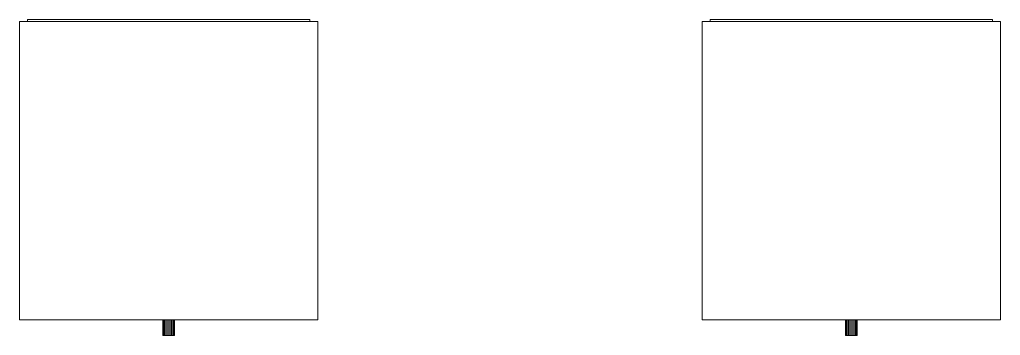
# Model space of a CAD drawing. Header units: inches. Extents: x -3354 to -3, y -8 to 1149.
# Drawn here: x -595.3 to -532.7, y 44.9 to 65 of the extents above; entities that cross this region are included whole.
import ezdxf

# ---------------------------------------------------------------- set-up
doc = ezdxf.new("R2010")
doc.units = ezdxf.units.IN
doc.header["$MEASUREMENT"] = 0
doc.layers.add('M-EQPM', color=50, linetype='Continuous', lineweight=13)

# ---------------------------------------------------------------- blocks, each defined once
blk = doc.blocks.new('TSM_80in_cabinet_ECM_motor - TSM09_208V_1PH-ECM-Style 4-947452-01 - Lower Parking Level')
at = {"layer": 'M-EQPM', "color": 181, "transparency": 33554496}
mesh = blk.add_polyface(dxfattribs=at)
corners = [(-0.375, 10.5, 3.125), (-0.362, 10.5, 3.222), (-0.325, 10.5, 3.312), (-0.265, 10.5, 3.39), (-0.188, 10.5, 3.45), (-0.097, 10.5, 3.487), (0, 10.5, 3.5), (0.097, 10.5, 3.487), (0.188, 10.5, 3.45), (0.265, 10.5, 3.39), (0.325, 10.5, 3.312), (0.362, 10.5, 3.222), (0.375, 10.5, 3.125), (0.362, 10.5, 3.028), (0.325, 10.5, 2.938), (0.265, 10.5, 2.86), (0.188, 10.5, 2.8), (0.097, 10.5, 2.763), (0, 10.5, 2.75), (-0.097, 10.5, 2.763), (-0.188, 10.5, 2.8), (-0.265, 10.5, 2.86), (-0.325, 10.5, 2.938), (-0.362, 10.5, 3.028)]
mesh.append_faces([[corners[k] for k in face] for face in [(11, 8, 9, 10), (17, 15, 16)]], dxfattribs={"vtx0": -1, "color": 181})
mesh.append_faces([[corners[k] for k in face] for face in [(13, 8, 11, 12)]], dxfattribs={"vtx0": -1, "vtx1": -1, "color": 181})
mesh.append_faces([[corners[k] for k in face] for face in [(13, 17, 20, 8)]], dxfattribs={"vtx0": -1, "vtx1": -1, "vtx2": -1, "vtx3": -1, "color": 181})
mesh.append_faces([[corners[k] for k in face] for face in [(4, 7, 8, 20)]], dxfattribs={"vtx0": -1, "vtx2": -1, "vtx3": -1, "color": 181})
mesh.append_faces([[corners[k] for k in face] for face in [(4, 22, 23, 0)]], dxfattribs={"vtx0": -1, "vtx3": -1, "color": 181})
mesh.append_faces([[corners[k] for k in face] for face in [(3, 4, 0), (21, 22, 4, 20)]], dxfattribs={"vtx1": -1, "vtx2": -1, "color": 181})
mesh.append_faces([[corners[k] for k in face] for face in [(13, 14, 15, 17)]], dxfattribs={"vtx2": -1, "vtx3": -1, "color": 181})
mesh.append_faces([[corners[k] for k in face] for face in [(4, 5, 6, 7), (0, 1, 2, 3), (17, 18, 19, 20)]], dxfattribs={"vtx3": -1, "color": 181})
mesh = blk.add_polyface(dxfattribs=at)
corners = [(0.375, 10.5, 3.125), (0.362, 10.5, 3.222), (0.325, 10.5, 3.312), (0.265, 10.5, 3.39), (0.188, 10.5, 3.45), (0.097, 10.5, 3.487), (0, 10.5, 3.5), (-0.097, 10.5, 3.487), (-0.188, 10.5, 3.45), (-0.265, 10.5, 3.39), (-0.325, 10.5, 3.312), (-0.362, 10.5, 3.222), (-0.375, 10.5, 3.125), (-0.375, 9.5, 3.125), (-0.362, 9.5, 3.222), (-0.325, 9.5, 3.312), (-0.265, 9.5, 3.39), (-0.188, 9.5, 3.45), (-0.097, 9.5, 3.487), (0, 9.5, 3.5), (0.097, 9.5, 3.487), (0.188, 9.5, 3.45), (0.265, 9.5, 3.39), (0.325, 9.5, 3.312), (0.362, 9.5, 3.222), (0.375, 9.5, 3.125)]
mesh.append_faces([[corners[k] for k in face] for face in [(13, 14, 11, 12), (0, 1, 24, 25)]], dxfattribs={"vtx1": -1, "color": 181})
mesh.append_faces([[corners[k] for k in face] for face in [(14, 15, 10, 11), (16, 17, 8, 9), (15, 16, 9, 10), (17, 18, 7, 8), (6, 7, 18, 19), (19, 20, 5, 6), (20, 21, 4, 5), (22, 23, 2, 3), (21, 22, 3, 4), (23, 24, 1, 2)]], dxfattribs={"vtx1": -1, "vtx3": -1, "color": 181})
mesh = blk.add_polyface(dxfattribs=at)
corners = [(-0.375, 10.5, 3.125), (-0.362, 10.5, 3.028), (-0.325, 10.5, 2.938), (-0.265, 10.5, 2.86), (-0.188, 10.5, 2.8), (-0.097, 10.5, 2.763), (0, 10.5, 2.75), (0.097, 10.5, 2.763), (0.188, 10.5, 2.8), (0.265, 10.5, 2.86), (0.325, 10.5, 2.938), (0.362, 10.5, 3.028), (0.375, 10.5, 3.125), (0.375, 9.5, 3.125), (0.362, 9.5, 3.028), (0.325, 9.5, 2.938), (0.265, 9.5, 2.86), (0.188, 9.5, 2.8), (0.097, 9.5, 2.763), (0, 9.5, 2.75), (-0.097, 9.5, 2.763), (-0.188, 9.5, 2.8), (-0.265, 9.5, 2.86), (-0.325, 9.5, 2.938), (-0.362, 9.5, 3.028), (-0.375, 9.5, 3.125)]
mesh.append_faces([[corners[k] for k in face] for face in [(13, 14, 11, 12), (0, 1, 24, 25)]], dxfattribs={"vtx1": -1, "color": 181})
mesh.append_faces([[corners[k] for k in face] for face in [(14, 15, 10, 11), (16, 17, 8, 9), (15, 16, 9, 10), (17, 18, 7, 8), (6, 7, 18, 19), (19, 20, 5, 6), (20, 21, 4, 5), (22, 23, 2, 3), (21, 22, 3, 4), (23, 24, 1, 2)]], dxfattribs={"vtx1": -1, "vtx3": -1, "color": 181})
mesh = blk.add_polyface(dxfattribs=at)
corners = [(-9.5, 9.5, 15.813), (-9.5, -9.5, 15.813), (9.5, -9.5, 15.813), (9.5, 9.5, 15.813)]
mesh.append_faces([[corners[k] for k in face] for face in [(0, 1, 2, 3)]], dxfattribs={"color": 181})
at = {"layer": 'M-EQPM', "color": 9}
mesh = blk.add_polyface(dxfattribs=at)
corners = [(9.5, -9.5), (-9.5, -9.5), (-9.5, 9.5), (9.5, 9.5)]
mesh.append_faces([[corners[k] for k in face] for face in [(0, 1, 2, 3)]], dxfattribs={"color": 9})
mesh = blk.add_polyface(dxfattribs=at)
corners = [(-9.5, 9.5), (-9.5, -9.5), (-9.5, -9.5, 15.813), (-9.5, 9.5, 15.813)]
mesh.append_faces([[corners[k] for k in face] for face in [(0, 1, 2, 3)]], dxfattribs={"color": 9})
mesh = blk.add_polyface(dxfattribs=at)
corners = [(9.5, 9.5), (-9.5, 9.5), (-9.5, 9.5, 15.813), (9.5, 9.5, 15.813)]
mesh.append_faces([[corners[k] for k in face] for face in [(0, 1, 2, 3)]], dxfattribs={"color": 9})
at = {"layer": 'M-EQPM', "color": 181, "transparency": 33554496}
mesh = blk.add_polyface(dxfattribs=at)
corners = [(-0.375, 9.5, 3.125), (-0.362, 9.5, 3.028), (-0.325, 9.5, 2.938), (-0.265, 9.5, 2.86), (-0.188, 9.5, 2.8), (-0.097, 9.5, 2.763), (0, 9.5, 2.75), (0.097, 9.5, 2.763), (0.188, 9.5, 2.8), (0.265, 9.5, 2.86), (0.325, 9.5, 2.938), (0.362, 9.5, 3.028), (0.375, 9.5, 3.125), (0.362, 9.5, 3.222), (0.325, 9.5, 3.312), (0.265, 9.5, 3.39), (0.188, 9.5, 3.45), (0.097, 9.5, 3.487), (0, 9.5, 3.5), (-0.097, 9.5, 3.487), (-0.188, 9.5, 3.45), (-0.265, 9.5, 3.39), (-0.325, 9.5, 3.312), (-0.362, 9.5, 3.222)]
mesh.append_faces([[corners[k] for k in face] for face in [(9, 7, 8), (15, 12, 13, 14)]], dxfattribs={"vtx0": -1, "color": 181})
mesh.append_faces([[corners[k] for k in face] for face in [(20, 11, 16, 17)]], dxfattribs={"vtx0": -1, "vtx1": -1, "vtx3": -1, "color": 181})
mesh.append_faces([[corners[k] for k in face] for face in [(12, 15, 16, 11)]], dxfattribs={"vtx0": -1, "vtx2": -1, "color": 181})
mesh.append_faces([[corners[k] for k in face] for face in [(4, 6, 7, 11), (20, 3, 4, 11)]], dxfattribs={"vtx0": -1, "vtx2": -1, "vtx3": -1, "color": 181})
mesh.append_faces([[corners[k] for k in face] for face in [(2, 3, 20, 1)]], dxfattribs={"vtx1": -1, "vtx2": -1, "color": 181})
mesh.append_faces([[corners[k] for k in face] for face in [(0, 1, 20, 21)]], dxfattribs={"vtx1": -1, "vtx3": -1, "color": 181})
mesh.append_faces([[corners[k] for k in face] for face in [(4, 5, 6), (22, 23, 0, 21), (18, 19, 20, 17)]], dxfattribs={"vtx2": -1, "color": 181})
mesh.append_faces([[corners[k] for k in face] for face in [(9, 10, 11, 7)]], dxfattribs={"vtx2": -1, "vtx3": -1, "color": 181})
at = {"layer": 'M-EQPM', "color": 9}
mesh = blk.add_polyface(dxfattribs=at)
corners = [(9.5, -9.5), (9.5, 9.5), (9.5, 9.5, 15.813), (9.5, -9.5, 15.813)]
mesh.append_faces([[corners[k] for k in face] for face in [(0, 1, 2, 3)]], dxfattribs={"color": 9})
mesh = blk.add_polyface(dxfattribs=at)
corners = [(-9.5, -9.5), (9.5, -9.5), (9.5, -9.5, 15.813), (-9.5, -9.5, 15.813)]
mesh.append_faces([[corners[k] for k in face] for face in [(0, 1, 2, 3)]], dxfattribs={"color": 9})
at = {"layer": 'M-EQPM', "color": 181, "transparency": 33554496}
mesh = blk.add_polyface(dxfattribs=at)
corners = [(9, -9.625, 15.813), (9, -9.5, 15.813), (-9, -9.5, 15.813), (-9, -9.625, 15.813)]
mesh.append_faces([[corners[k] for k in face] for face in [(0, 1, 2, 3)]], dxfattribs={"color": 181})
mesh = blk.add_polyface(dxfattribs=at)
corners = [(-9, -9.625, 15.813), (-9, -9.5, 15.813), (-9, -9.5, 6), (-9, -9.625, 6)]
mesh.append_faces([[corners[k] for k in face] for face in [(0, 1, 2, 3)]], dxfattribs={"color": 181})
mesh = blk.add_polyface(dxfattribs=at)
corners = [(-9, -9.625, 6), (-9, -9.5, 6), (9, -9.5, 6), (9, -9.625, 6)]
mesh.append_faces([[corners[k] for k in face] for face in [(0, 1, 2, 3)]], dxfattribs={"color": 181})
mesh = blk.add_polyface(dxfattribs=at)
corners = [(9, -9.5, 6), (-9, -9.5, 6), (-9, -9.5, 15.813), (9, -9.5, 15.813)]
mesh.append_faces([[corners[k] for k in face] for face in [(0, 1, 2, 3)]], dxfattribs={"color": 181})
mesh = blk.add_polyface(dxfattribs=at)
corners = [(-9, -9.625, 6), (9, -9.625, 6), (9, -9.625, 15.813), (-9, -9.625, 15.813)]
mesh.append_faces([[corners[k] for k in face] for face in [(0, 1, 2, 3)]], dxfattribs={"color": 181})
mesh = blk.add_polyface(dxfattribs=at)
corners = [(9, -9.625, 6), (9, -9.5, 6), (9, -9.5, 15.813), (9, -9.625, 15.813)]
mesh.append_faces([[corners[k] for k in face] for face in [(0, 1, 2, 3)]], dxfattribs={"color": 181})
blk = doc.blocks.new('TSM_80in_cabinet_ECM_motor - TSM09_208V_1PH-ECM-Style 5-947453-01 - Lower Parking Level')
at = {"layer": 'M-EQPM', "color": 181, "transparency": 33554496}
mesh = blk.add_polyface(dxfattribs=at)
corners = [(9.5, -9.5, 15.813), (9.5, 9.5, 15.813), (-9.5, 9.5, 15.813), (-9.5, -9.5, 15.813)]
mesh.append_faces([[corners[k] for k in face] for face in [(0, 1, 2, 3)]], dxfattribs={"color": 181})
at = {"layer": 'M-EQPM', "color": 9}
mesh = blk.add_polyface(dxfattribs=at)
corners = [(-9.5, -9.5), (-9.5, 9.5), (9.5, 9.5), (9.5, -9.5)]
mesh.append_faces([[corners[k] for k in face] for face in [(0, 1, 2, 3)]], dxfattribs={"color": 9})
mesh = blk.add_polyface(dxfattribs=at)
corners = [(-9.5, 9.5), (-9.5, -9.5), (-9.5, -9.5, 15.813), (-9.5, 9.5, 15.813)]
mesh.append_faces([[corners[k] for k in face] for face in [(0, 1, 2, 3)]], dxfattribs={"color": 9})
mesh = blk.add_polyface(dxfattribs=at)
corners = [(9.5, 9.5), (-9.5, 9.5), (-9.5, 9.5, 15.813), (9.5, 9.5, 15.813)]
mesh.append_faces([[corners[k] for k in face] for face in [(0, 1, 2, 3)]], dxfattribs={"color": 9})
at = {"layer": 'M-EQPM', "color": 181, "transparency": 33554496}
mesh = blk.add_polyface(dxfattribs=at)
corners = [(-9, 9.625, 15.813), (-9, 9.5, 15.813), (9, 9.5, 15.813), (9, 9.625, 15.813)]
mesh.append_faces([[corners[k] for k in face] for face in [(0, 1, 2, 3)]], dxfattribs={"color": 181})
mesh = blk.add_polyface(dxfattribs=at)
corners = [(9, 9.625, 6), (-9, 9.625, 6), (-9, 9.625, 15.813), (9, 9.625, 15.813)]
mesh.append_faces([[corners[k] for k in face] for face in [(0, 1, 2, 3)]], dxfattribs={"color": 181})
mesh = blk.add_polyface(dxfattribs=at)
corners = [(9, 9.5, 6), (-9, 9.5, 6), (-9, 9.625, 6), (9, 9.625, 6)]
mesh.append_faces([[corners[k] for k in face] for face in [(0, 1, 2, 3)]], dxfattribs={"color": 181})
mesh = blk.add_polyface(dxfattribs=at)
corners = [(-9, 9.5, 6), (-9, 9.5, 15.813), (-9, 9.625, 15.813), (-9, 9.625, 6)]
mesh.append_faces([[corners[k] for k in face] for face in [(0, 1, 2, 3)]], dxfattribs={"color": 181})
mesh = blk.add_polyface(dxfattribs=at)
corners = [(-9, 9.5, 6), (9, 9.5, 6), (9, 9.5, 15.813), (-9, 9.5, 15.813)]
mesh.append_faces([[corners[k] for k in face] for face in [(0, 1, 2, 3)]], dxfattribs={"color": 181})
mesh = blk.add_polyface(dxfattribs=at)
corners = [(9, 9.5, 6), (9, 9.625, 6), (9, 9.625, 15.813), (9, 9.5, 15.813)]
mesh.append_faces([[corners[k] for k in face] for face in [(0, 1, 2, 3)]], dxfattribs={"color": 181})
at = {"layer": 'M-EQPM', "color": 9}
mesh = blk.add_polyface(dxfattribs=at)
corners = [(9.5, -9.5), (9.5, 9.5), (9.5, 9.5, 15.813), (9.5, -9.5, 15.813)]
mesh.append_faces([[corners[k] for k in face] for face in [(0, 1, 2, 3)]], dxfattribs={"color": 9})
mesh = blk.add_polyface(dxfattribs=at)
corners = [(-9.5, -9.5), (9.5, -9.5), (9.5, -9.5, 15.813), (-9.5, -9.5, 15.813)]
mesh.append_faces([[corners[k] for k in face] for face in [(0, 1, 2, 3)]], dxfattribs={"color": 9})
at = {"layer": 'M-EQPM', "color": 181, "transparency": 33554496}
mesh = blk.add_polyface(dxfattribs=at)
corners = [(-0.375, -9.5, 3.125), (-0.362, -9.5, 3.222), (-0.325, -9.5, 3.312), (-0.265, -9.5, 3.39), (-0.188, -9.5, 3.45), (-0.097, -9.5, 3.487), (0, -9.5, 3.5), (0.097, -9.5, 3.487), (0.188, -9.5, 3.45), (0.265, -9.5, 3.39), (0.325, -9.5, 3.312), (0.362, -9.5, 3.222), (0.375, -9.5, 3.125), (0.362, -9.5, 3.028), (0.325, -9.5, 2.938), (0.265, -9.5, 2.86), (0.188, -9.5, 2.8), (0.097, -9.5, 2.763), (0, -9.5, 2.75), (-0.097, -9.5, 2.763), (-0.188, -9.5, 2.8), (-0.265, -9.5, 2.86), (-0.325, -9.5, 2.938), (-0.362, -9.5, 3.028)]
mesh.append_faces([[corners[k] for k in face] for face in [(8, 13, 4, 7)]], dxfattribs={"vtx0": -1, "vtx1": -1, "vtx2": -1, "color": 181})
mesh.append_faces([[corners[k] for k in face] for face in [(4, 23, 0, 3)]], dxfattribs={"vtx0": -1, "vtx2": -1, "color": 181})
mesh.append_faces([[corners[k] for k in face] for face in [(4, 21, 22, 23)]], dxfattribs={"vtx0": -1, "vtx3": -1, "color": 181})
mesh.append_faces([[corners[k] for k in face] for face in [(11, 12, 9, 10)]], dxfattribs={"vtx1": -1, "color": 181})
mesh.append_faces([[corners[k] for k in face] for face in [(17, 18, 20, 13), (20, 21, 4, 13)]], dxfattribs={"vtx1": -1, "vtx2": -1, "vtx3": -1, "color": 181})
mesh.append_faces([[corners[k] for k in face] for face in [(8, 9, 12, 13)]], dxfattribs={"vtx1": -1, "vtx3": -1, "color": 181})
mesh.append_faces([[corners[k] for k in face] for face in [(13, 14, 15), (18, 19, 20)]], dxfattribs={"vtx2": -1, "color": 181})
mesh.append_faces([[corners[k] for k in face] for face in [(15, 16, 17, 13)]], dxfattribs={"vtx2": -1, "vtx3": -1, "color": 181})
mesh.append_faces([[corners[k] for k in face] for face in [(0, 1, 2, 3), (4, 5, 6, 7)]], dxfattribs={"vtx3": -1, "color": 181})
mesh = blk.add_polyface(dxfattribs=at)
corners = [(0.375, -10.5, 3.125), (0.375, -9.5, 3.125), (0.362, -9.5, 3.222), (0.325, -9.5, 3.312), (0.265, -9.5, 3.39), (0.188, -9.5, 3.45), (0.097, -9.5, 3.487), (0, -9.5, 3.5), (-0.097, -9.5, 3.487), (-0.188, -9.5, 3.45), (-0.265, -9.5, 3.39), (-0.325, -9.5, 3.312), (-0.362, -9.5, 3.222), (-0.375, -9.5, 3.125), (-0.375, -10.5, 3.125), (-0.362, -10.5, 3.222), (-0.325, -10.5, 3.312), (-0.265, -10.5, 3.39), (-0.188, -10.5, 3.45), (-0.097, -10.5, 3.487), (0, -10.5, 3.5), (0.097, -10.5, 3.487), (0.188, -10.5, 3.45), (0.265, -10.5, 3.39), (0.325, -10.5, 3.312), (0.362, -10.5, 3.222)]
mesh.append_faces([[corners[k] for k in face] for face in [(15, 12, 13, 14), (2, 25, 0, 1)]], dxfattribs={"vtx0": -1, "color": 181})
mesh.append_faces([[corners[k] for k in face] for face in [(16, 11, 12, 15), (18, 9, 10, 17), (17, 10, 11, 16), (19, 8, 9, 18), (8, 19, 20, 7), (21, 6, 7, 20), (22, 5, 6, 21), (24, 3, 4, 23), (23, 4, 5, 22), (25, 2, 3, 24)]], dxfattribs={"vtx0": -1, "vtx2": -1, "color": 181})
mesh = blk.add_polyface(dxfattribs=at)
corners = [(-0.375, -10.5, 3.125), (-0.375, -9.5, 3.125), (-0.362, -9.5, 3.028), (-0.325, -9.5, 2.938), (-0.265, -9.5, 2.86), (-0.188, -9.5, 2.8), (-0.097, -9.5, 2.763), (0, -9.5, 2.75), (0.097, -9.5, 2.763), (0.188, -9.5, 2.8), (0.265, -9.5, 2.86), (0.325, -9.5, 2.938), (0.362, -9.5, 3.028), (0.375, -9.5, 3.125), (0.375, -10.5, 3.125), (0.362, -10.5, 3.028), (0.325, -10.5, 2.938), (0.265, -10.5, 2.86), (0.188, -10.5, 2.8), (0.097, -10.5, 2.763), (0, -10.5, 2.75), (-0.097, -10.5, 2.763), (-0.188, -10.5, 2.8), (-0.265, -10.5, 2.86), (-0.325, -10.5, 2.938), (-0.362, -10.5, 3.028)]
mesh.append_faces([[corners[k] for k in face] for face in [(15, 12, 13, 14), (2, 25, 0, 1)]], dxfattribs={"vtx0": -1, "color": 181})
mesh.append_faces([[corners[k] for k in face] for face in [(16, 11, 12, 15), (18, 9, 10, 17), (17, 10, 11, 16), (19, 8, 9, 18), (8, 19, 20, 7), (21, 6, 7, 20), (22, 5, 6, 21), (24, 3, 4, 23), (23, 4, 5, 22), (25, 2, 3, 24)]], dxfattribs={"vtx0": -1, "vtx2": -1, "color": 181})
mesh = blk.add_polyface(dxfattribs=at)
corners = [(-0.375, -10.5, 3.125), (-0.362, -10.5, 3.028), (-0.325, -10.5, 2.938), (-0.265, -10.5, 2.86), (-0.188, -10.5, 2.8), (-0.097, -10.5, 2.763), (0, -10.5, 2.75), (0.097, -10.5, 2.763), (0.188, -10.5, 2.8), (0.265, -10.5, 2.86), (0.325, -10.5, 2.938), (0.362, -10.5, 3.028), (0.375, -10.5, 3.125), (0.362, -10.5, 3.222), (0.325, -10.5, 3.312), (0.265, -10.5, 3.39), (0.188, -10.5, 3.45), (0.097, -10.5, 3.487), (0, -10.5, 3.5), (-0.097, -10.5, 3.487), (-0.188, -10.5, 3.45), (-0.265, -10.5, 3.39), (-0.325, -10.5, 3.312), (-0.362, -10.5, 3.222)]
mesh.append_faces([[corners[k] for k in face] for face in [(13, 11, 12)]], dxfattribs={"vtx0": -1, "color": 181})
mesh.append_faces([[corners[k] for k in face] for face in [(11, 16, 4)]], dxfattribs={"vtx0": -1, "vtx1": -1, "vtx2": -1, "color": 181})
mesh.append_faces([[corners[k] for k in face] for face in [(7, 11, 4, 5)]], dxfattribs={"vtx0": -1, "vtx1": -1, "vtx3": -1, "color": 181})
mesh.append_faces([[corners[k] for k in face] for face in [(20, 3, 4)]], dxfattribs={"vtx0": -1, "vtx2": -1, "color": 181})
mesh.append_faces([[corners[k] for k in face] for face in [(13, 15, 16, 11)]], dxfattribs={"vtx0": -1, "vtx2": -1, "vtx3": -1, "color": 181})
mesh.append_faces([[corners[k] for k in face] for face in [(20, 1, 2, 3)]], dxfattribs={"vtx0": -1, "vtx3": -1, "color": 181})
mesh.append_faces([[corners[k] for k in face] for face in [(14, 15, 13), (8, 9, 7), (6, 7, 5)]], dxfattribs={"vtx1": -1, "color": 181})
mesh.append_faces([[corners[k] for k in face] for face in [(16, 17, 20, 4)]], dxfattribs={"vtx1": -1, "vtx2": -1, "vtx3": -1, "color": 181})
mesh.append_faces([[corners[k] for k in face] for face in [(20, 21, 0, 1)]], dxfattribs={"vtx1": -1, "vtx3": -1, "color": 181})
mesh.append_faces([[corners[k] for k in face] for face in [(18, 19, 20, 17), (22, 23, 0, 21)]], dxfattribs={"vtx2": -1, "color": 181})
mesh.append_faces([[corners[k] for k in face] for face in [(9, 10, 11, 7)]], dxfattribs={"vtx2": -1, "vtx3": -1, "color": 181})

msp = doc.modelspace()

# ---------------------------------------------------------------- block references
at = {"layer": 'M-EQPM', "color": 9, "rotation": 180}
msp.add_blockref('TSM_80in_cabinet_ECM_motor - TSM09_208V_1PH-ECM-Style 4-947452-01 - Lower Parking Level', (-585.75, 55.364, 494.75), dxfattribs=at)
at = {"layer": 'M-EQPM', "color": 9}
msp.add_blockref('TSM_80in_cabinet_ECM_motor - TSM09_208V_1PH-ECM-Style 5-947453-01 - Lower Parking Level', (-542.25, 55.364, 494.75), dxfattribs=at)

doc.saveas('drawing.dxf')
